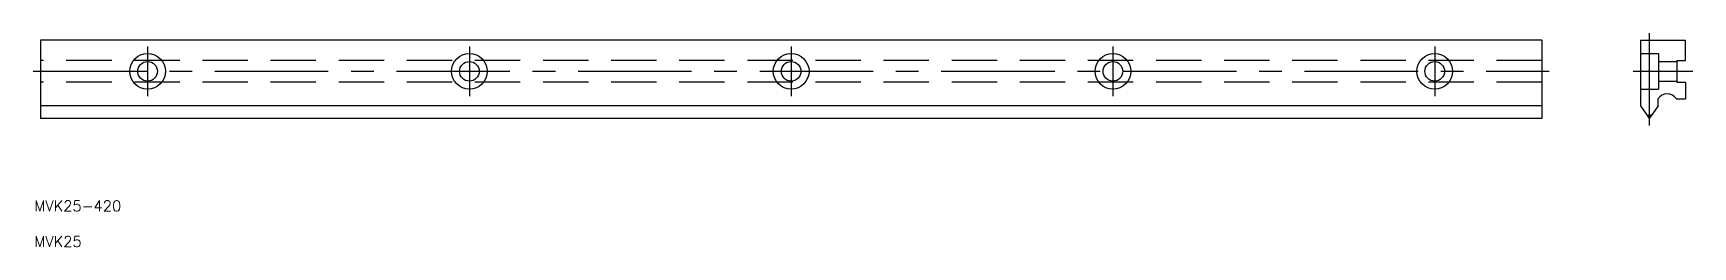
# Model space of a CAD drawing. Extents: x -2 to 462, y -49 to 11.
import ezdxf

# ---------------------------------------------------------------- set-up
doc = ezdxf.new("R2010")
doc.units = 0
for name, pattern in [('CENTER', [50.8, 31.75, -6.35, 6.35, -6.35]), ('DASHED', [19.05, 12.7, -6.35]), ('PHANTOM', [63.5, 31.75, -6.35, 6.35, -6.35, 6.35, -6.35])]:
    doc.linetypes.add(name, pattern=pattern)
doc.layers.get('0').update_dxf_attribs({"linetype": 'CONTINUOUS'})
doc.layers.add('CENTER', color=1, linetype='CENTER')
doc.styles.get("Standard").update_dxf_attribs({"font": 'txt.shx', "height": 3, "bigfont": 'bigfont.shx'})

msp = doc.modelspace()

# ---------------------------------------------------------------- linework, layer by layer
at = {"color": 7, "linetype": 'CONTINUOUS'}
for p, q in [((0, 8.7), (0, -13.19)), ((420, 8.7), (0, 8.7)), ((420, 8.7), (420, -13.19)), ((447.53, 8.7), (447.53, -9.67)), ((447.53, 8.7), (460.19, 8.7)), ((460.19, 3), (460.19, 8.7)), ((460.19, 3), (460.19, 8.3)), ((457.69, 3), (457.69, -3)), ((457.69, 3), (460.19, 3)), ((457.69, -3), (460.19, -3)), ((460.19, -3), (460.19, -7.7)), ((452.46, -9.67), (452.46, -7.7)), ((457.59, -7.7), (460.19, -7.7)), ((420, -9.67), (0, -9.67)), ((420, -13.19), (0, -13.19)), ((447.53, -9.67), (449.01, -11.79)), ((452.46, -9.67), (450.97, -11.79))]:
    msp.add_line(p, q, dxfattribs=at)
at = {"color": 3, "linetype": 'DASHED'}
for p, q in [((447.53, 5), (452.63, 5)), ((452.63, 5), (452.63, -5)), ((420, 3), (0, 3)), ((452.63, 2.75), (457.69, 2.75)), ((420, -3), (0, -3)), ((452.63, -2.75), (457.69, -2.75)), ((447.53, -5), (452.63, -5))]:
    msp.add_line(p, q, dxfattribs=at)
at = {"color": 3, "linetype": 'PHANTOM'}
for p in [(449.01, -11.79), (450.97, -11.79)]:
    msp.add_line(p, (449.99, -13.19), dxfattribs=at)
at = {"color": 7, "linetype": 'CONTINUOUS'}
for centre, radius in [((30, 0), 5), ((120, 0), 5), ((210, 0), 5), ((300, 0), 5), ((390, 0), 5), ((30, 0), 2.75), ((120, 0), 2.75), ((210, 0), 2.75), ((300, 0), 2.75), ((390, 0), 2.75)]:
    msp.add_circle(centre, radius, dxfattribs=at)
for centre, radius, start, end in [((455.02, -9.33), 3.04, 32.4108, 147.5892), ((449.99, -11.1), 1.2, 215, 325)]:
    msp.add_arc(centre, radius, start, end, dxfattribs=at)
at = {"layer": 'CENTER', "color": 1, "linetype": 'CENTER'}
for p, q in [((449.99, 10.7), (449.99, -15.19)), ((30, 7), (30, -7)), ((120, 7), (120, -7)), ((210, 7), (210, -7)), ((300, 7), (300, -7)), ((390, 7), (390, -7)), ((-2, 0), (422, 0)), ((445.53, 0), (462.19, 0))]:
    msp.add_line(p, q, dxfattribs=at)

# ---------------------------------------------------------------- texts
at = {"color": 7, "linetype": 'CONTINUOUS'}
for s, p in [('MVK25-420', (-1.69, -39.22)), ('MVK25', (-1.69, -49.18))]:
    msp.add_text(s, height=3, dxfattribs=at).set_placement(p)

doc.saveas('drawing.dxf')
